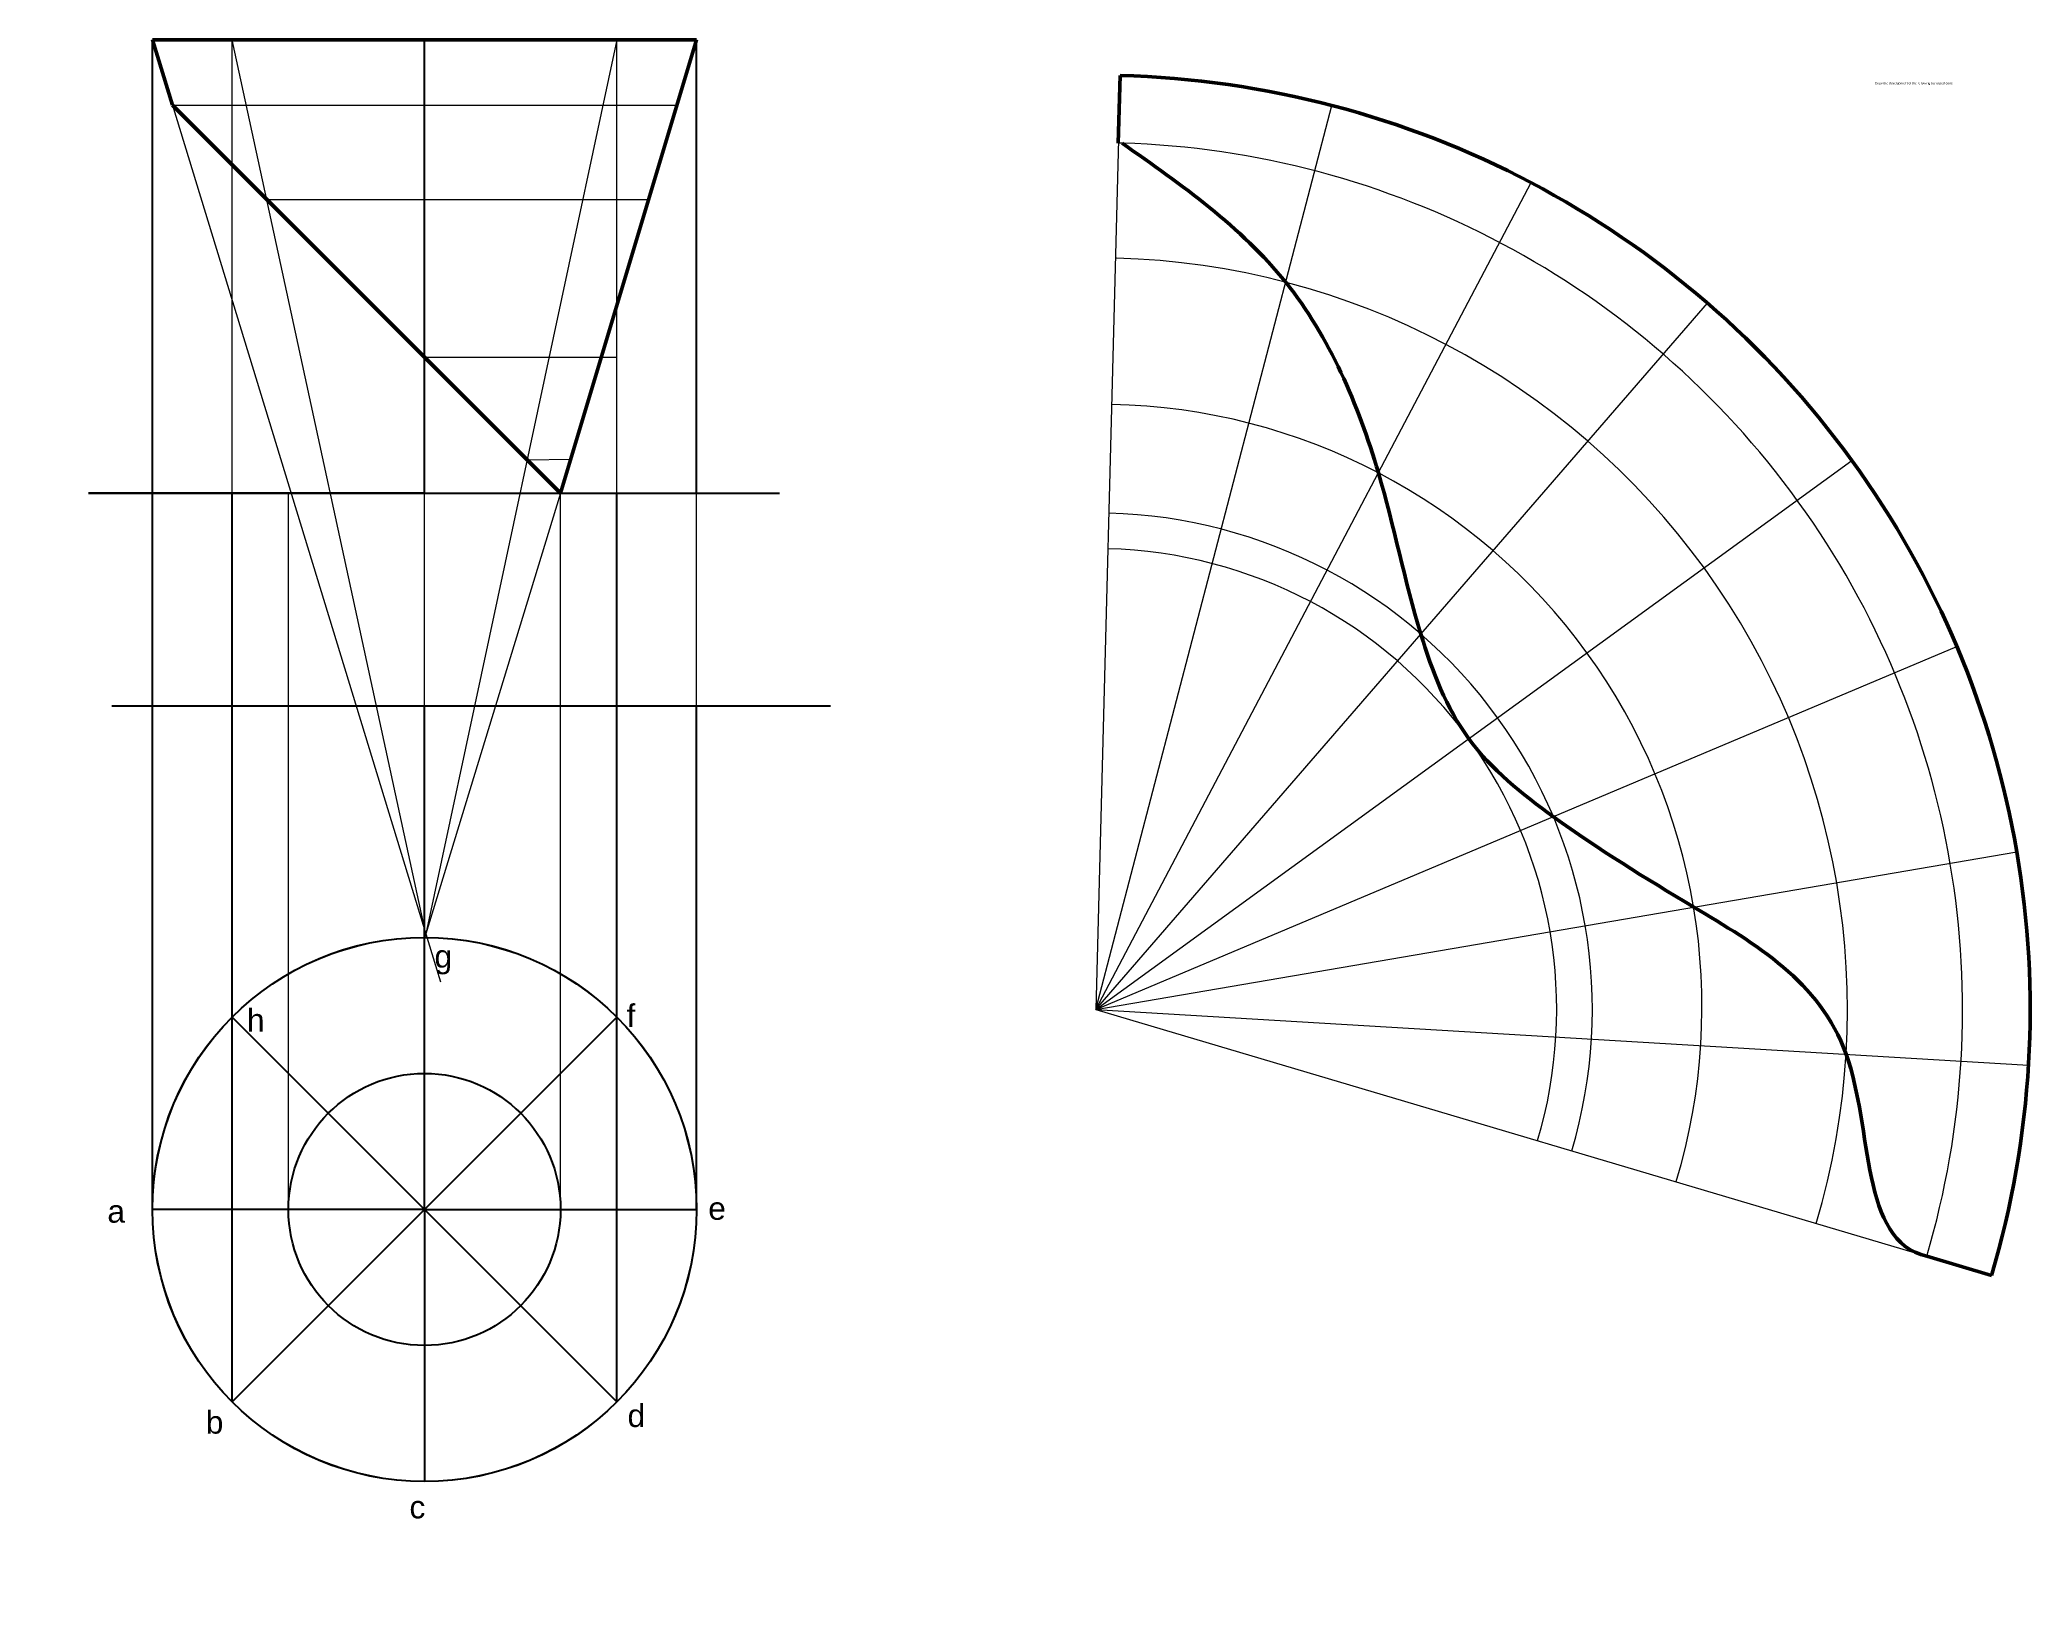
# Paper-space layout 'Layout1' of a CAD drawing. Header units: millimetres. Extents: x -5 to 214, y -7 to 164.
import ezdxf

# ---------------------------------------------------------------- set-up
doc = ezdxf.new("R2010")
doc.units = ezdxf.units.MM
doc.styles.get("Standard").update_dxf_attribs({"font": 'arial.ttf'})

# ---------------------------------------------------------------- blocks, each defined once
blk = doc.blocks.new('*U1')
blk.add_line((30, 30), (60, 30))
blk.add_circle((30, 30), 30)
blk = doc.blocks.new('*U2')
at = {"color": 0, "linetype": 'ByBlock', "lineweight": -2, "transparency": 16777216}
for p, rotation in [((38.54, 6.97), 45.00000000000001), ((80.97, 49.4), 135), ((38.54, 91.82), 225.0000000000001), ((-3.88, 49.4), 315), ((68.54, 19.4), 90.00000000000001), ((68.54, 79.4), 180), ((8.54, 79.4), 269.9999999999999)]:
    blk.add_blockref('*U1', p, dxfattribs=dict(at, rotation=rotation))
blk.add_blockref('*U1', (8.54, 19.4), dxfattribs=at)

psp = doc.layouts.get("Layout1")

# ---------------------------------------------------------------- linework, layer by layer
for p, q in [((6.94, 90.76), (6.94, 164.2)), ((36.94, 164.2), (6.94, 164.2)), ((36.94, 114.2), (36.94, 164.2)), ((36.94, 164.2), (66.94, 164.2)), ((66.94, 114.2), (66.94, 164.2)), ((36.94, 114.2), (-0.12, 114.2)), ((-0.12, 114.2), (76.07, 114.2)), ((15.73, 90.76), (15.73, 114.2)), ((58.16, 90.76), (58.16, 114.2)), ((2.47, 90.76), (61.61, 90.76)), ((6.94, 76.58), (6.94, 90.76)), ((15.73, 76.58), (15.73, 90.76)), ((36.94, 76.58), (36.94, 90.76)), ((58.16, 76.58), (58.16, 90.76)), ((61.61, 90.76), (81.71, 90.76)), ((66.94, 76.58), (66.94, 90.76)), ((6.94, 35.22), (6.94, 76.58)), ((15.73, 14), (15.73, 76.58)), ((36.94, 65.22), (36.94, 76.58)), ((58.16, 14), (58.16, 76.58)), ((66.94, 35.22), (66.94, 76.58))]:
    psp.add_line(p, q)
at = {"lineweight": 15}
for p, q in [((6.94, 164.2), (38.71, 60.31)), ((15.73, 114.2), (15.73, 164.2)), ((37.09, 65.61), (15.73, 164.2)), ((15.73, 164.2), (58.16, 164.2)), ((58.16, 164.2), (37.09, 65.61)), ((66.94, 164.2), (51.94, 114.2)), ((58.16, 114.2), (58.16, 164.2)), ((113.66, 160.26), (110.98, 57.28)), ((9.15, 157), (64.78, 157)), ((110.98, 57.28), (136.99, 156.96)), ((113.87, 152.8), (113.47, 152.82)), ((110.98, 57.28), (158.96, 148.45)), ((19.54, 146.6), (61.66, 146.6)), ((110.98, 57.28), (178.42, 135.16)), ((36.94, 129.2), (58.16, 129.2)), ((48.26, 117.88), (53.07, 117.96)), ((110.98, 57.28), (194.35, 117.8)), ((21.94, 35.22), (21.94, 114.2)), ((51.94, 114.2), (36.94, 65.14)), ((36.94, 90.76), (36.94, 114.2)), ((51.94, 35.22), (51.94, 114.2)), ((66.94, 90.76), (66.94, 114.2)), ((110.98, 57.28), (205.92, 97.28)), ((110.98, 57.28), (212.53, 74.67)), ((110.98, 57.28), (209.74, 27.94)), ((110.98, 57.28), (213.82, 51.14))]:
    psp.add_line(p, q, dxfattribs=at)
at = {"lineweight": 50}
for p, q in [((9.15, 157), (6.94, 164.2)), ((6.94, 164.2), (66.94, 164.2)), ((66.94, 164.2), (51.94, 114.2)), ((113.66, 160.26), (113.44, 152.82)), ((51.94, 114.2), (9.15, 157)), ((202.6, 30.06), (209.74, 27.94))]:
    psp.add_line(p, q, dxfattribs=at)
psp.add_circle((36.94, 35.22), 15)
at = {"lineweight": 15}
for centre, radius, start, end in [((110.98, 57.28), 103.02, 75.377, 88.5089), ((110.98, 57.28), 103.02, 62.2451, 75.377), ((110.98, 57.28), 95.57, 343.4537, 88.2682), ((110.98, 57.28), 103.02, 49.1132, 62.2451), ((110.98, 57.28), 82.87, 343.4537, 88.434), ((110.98, 57.28), 103.02, 35.9813, 49.1132), ((111.34, 57.54), 66.47, 343.1622, 88.8147), ((110.98, 57.28), 103.02, 22.8494, 35.9813), ((110.98, 57.28), 54.74, 343.4537, 88.5089), ((110.98, 57.28), 50.81, 343.4537, 88.5089), ((110.98, 57.28), 103.02, 9.7175, 22.8494), ((110.98, 57.28), 103.02, 356.5856, 9.7175), ((36.94, 35.22), 30, 135, 180), ((110.98, 57.28), 103.02, 343.4537, 356.5856)]:
    psp.add_arc(centre, radius, start, end, dxfattribs=at)
at = {"lineweight": 50}
psp.add_arc((110.98, 57.28), 103.02, 343.4537, 88.5089, dxfattribs=at)
psp.add_open_spline([(113.87, 152.8), (120.44, 148.19), (133.5, 139.01), (142.42, 118.09), (145.79, 100.48), (151.18, 86.45), (162.9, 77.09), (178.06, 67.76), (198.12, 56.15), (195.22, 31.7), (202.6, 30.06)], degree=3, knots=[0, 0, 0, 0, 23.675495, 47.038045, 65.439073, 78.124139, 90.809204, 109.210232, 132.572782, 156.562479, 156.562479, 156.562479, 156.562479], dxfattribs=at)

# ---------------------------------------------------------------- block references
psp.add_blockref('*U2', (-1.6, -14.18))

# ---------------------------------------------------------------- texts
at = {"lineweight": 50, "insert": (196.89, 159.55), "char_height": 0.2573, "attachment_point": 1}
psp.add_mtext('Draw the development of the following truncated cone', dxfattribs=at)
at = {"char_height": 2.5, "attachment_point": 1}
for s, insert in [('g', (38.04, 64.38)), ('h', (17.36, 57.34)), ('f', (59.23, 57.84)), ('a', (1.97, 36.26)), ('e', (68.23, 36.58)), ('d', (59.33, 13.73)), ('b', (12.82, 13)), ('c', (35.28, 3.65))]:
    psp.add_mtext_dynamic_manual_height_columns(s, width=5.2637, gutter_width=12.5, heights=[0], dxfattribs=dict(at, insert=insert))

doc.saveas('drawing.dxf')
